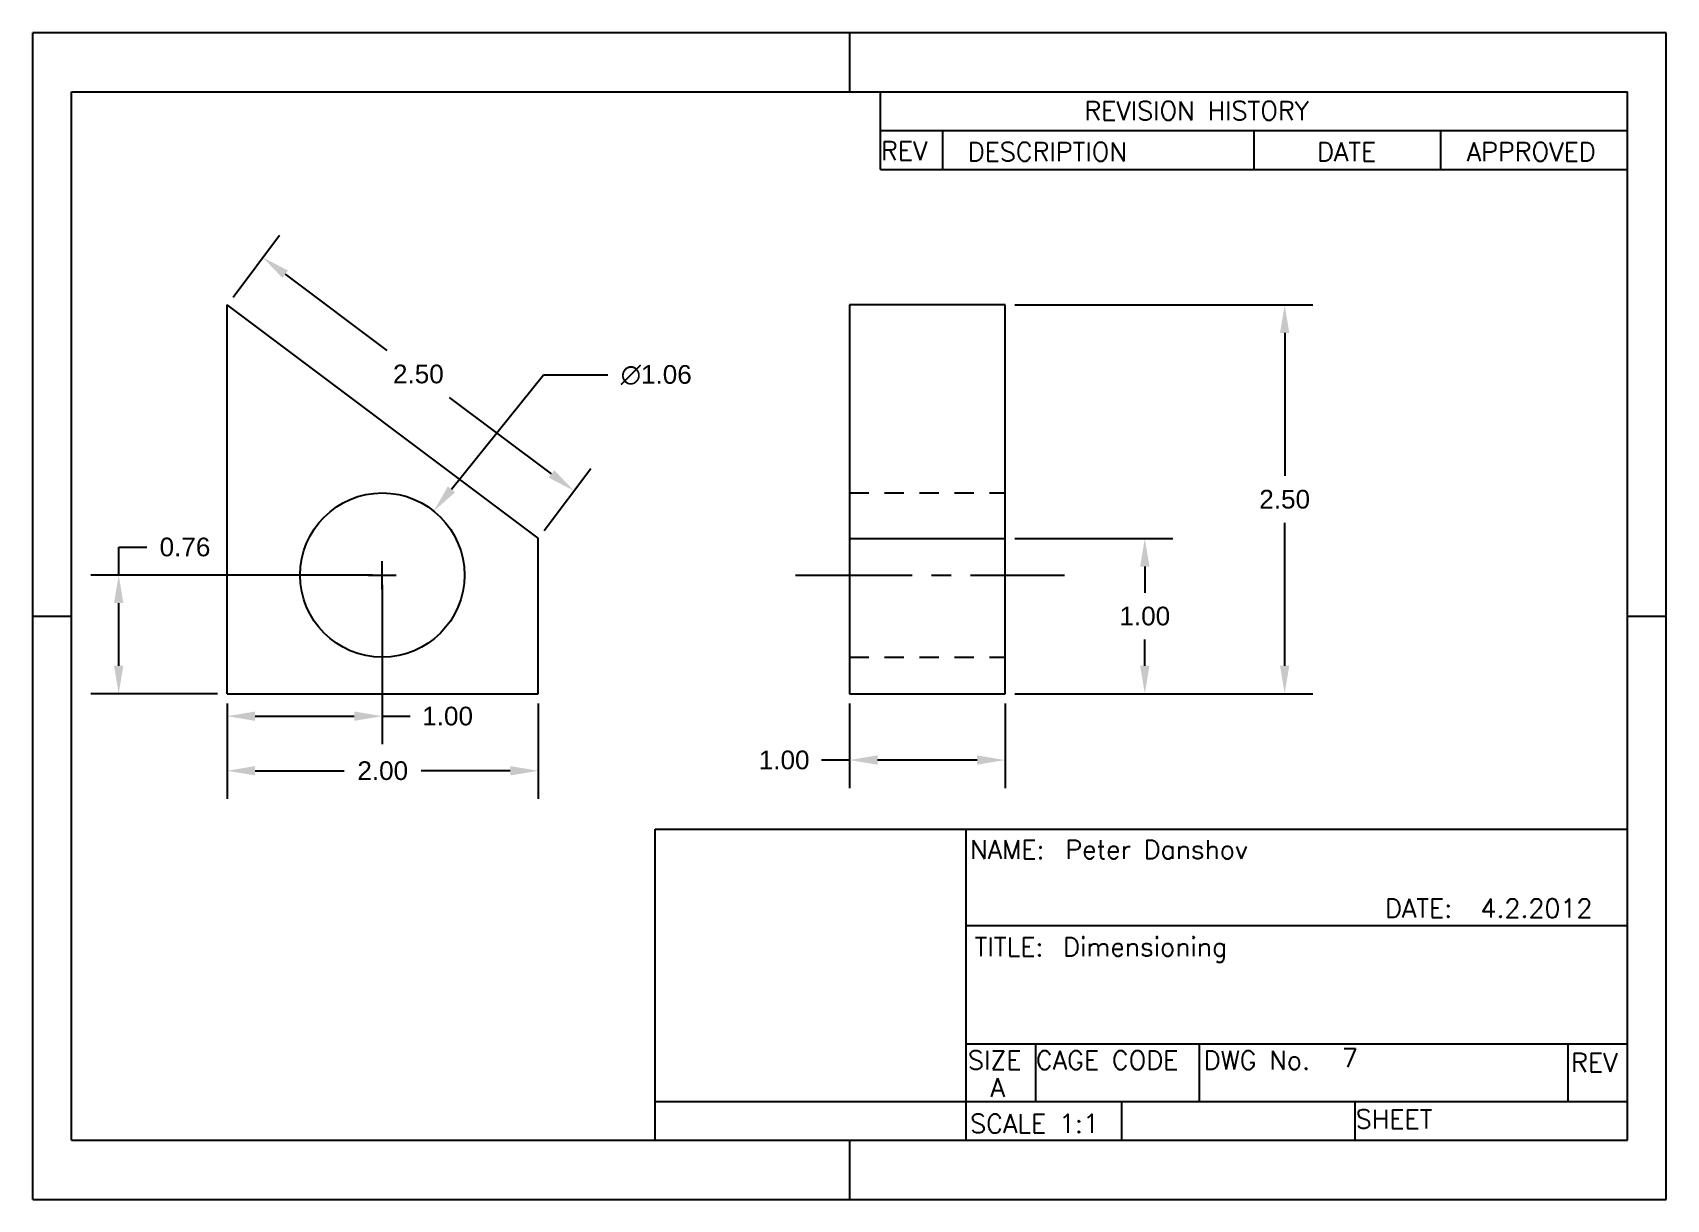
# Model space of a CAD drawing. Header units: inches. Extents: x 0.8 to 11.2, y 0.2 to 7.8.
import ezdxf

# ---------------------------------------------------------------- set-up
doc = ezdxf.new("R2010")
doc.units = ezdxf.units.IN
doc.header["$MEASUREMENT"] = 0
doc.linetypes.add('CENTER2', pattern=[1.125, 0.75, -0.125, 0.125, -0.125])
doc.linetypes.add('HIDDEN2', pattern=[0.1875, 0.125, -0.0625])
doc.layers.add('Center', color=7, linetype='CENTER2')
doc.layers.add('Hidden', color=7, linetype='HIDDEN2')
doc.styles.add('ROMANS', font='romans.shx')
doc.styles.get("Standard").update_dxf_attribs({"font": 'arial.ttf'})
doc.dimstyles.get("Standard").update_dxf_attribs({"dimtxt": 0.12, "dimasz": 0.18, "dimexe": 0.18, "dimexo": 0.0625, "dimgap": 0.09, "dimtad": 0, "dimtih": 1, "dimtoh": 1, "dimzin": 0, "dimdsep": 46, "dimtxsty": 'Standard', "dimcen": 0.09, "dimadec": 0, "dimazin": 0, "dimtfac": 1, "dimtofl": 0, "dimtmove": 0, "dimatfit": 3, "dimfxl": 0, "dimtolj": 1, "dimtzin": 0, "dimarcsym": 0})

# ---------------------------------------------------------------- blocks, each defined once
blk = doc.blocks.new('*D2')
at = {"color": 0, "lineweight": -2, "transparency": 16777216}
for p, q in [((2, 3.438), (2, 2.825)), ((4, 3.438), (4, 2.825)), ((2.18, 3.005), (2.753, 3.005)), ((3.82, 3.005), (3.247, 3.005))]:
    blk.add_line(p, q, dxfattribs=at)
at = {"color": 0, "transparency": 16777216}
for points in [[(2.18, 3.035), (2.18, 2.975), (2, 3.005)], [(3.82, 3.035), (3.82, 2.975), (4, 3.005)]]:
    blk.add_solid(points, dxfattribs=at)
at = {"layer": 'Defpoints', "color": 0, "transparency": 16777216}
for p in [(2, 3.5), (4, 3.5), (4, 3.005)]:
    blk.add_point(p, dxfattribs=at)
at = {"color": 0, "transparency": 16777216, "insert": (3, 3.005), "char_height": 0.12, "attachment_point": 5}
blk.add_mtext('\\A1;2.00', dxfattribs=at)
blk = doc.blocks.new('*D3')
at = {"color": 0, "lineweight": -2, "transparency": 16777216}
for p, q in [((7.062, 6), (8.977, 6)), ((8.797, 5.82), (8.797, 4.901)), ((8.797, 3.68), (8.797, 4.599)), ((7.062, 3.5), (8.977, 3.5))]:
    blk.add_line(p, q, dxfattribs=at)
at = {"color": 0, "transparency": 16777216}
for points in [[(8.767, 5.82), (8.827, 5.82), (8.797, 6)], [(8.767, 3.68), (8.827, 3.68), (8.797, 3.5)]]:
    blk.add_solid(points, dxfattribs=at)
at = {"layer": 'Defpoints', "color": 0, "transparency": 16777216}
for p in [(7, 6), (8.797, 6), (7, 3.5)]:
    blk.add_point(p, dxfattribs=at)
at = {"color": 0, "transparency": 16777216, "insert": (8.797, 4.75), "char_height": 0.12, "attachment_point": 5}
blk.add_mtext('\\A1;2.50', dxfattribs=at)
blk = doc.blocks.new('*D4')
at = {"color": 0, "lineweight": -2, "transparency": 16777216}
for p, q in [((7.062, 4.498), (8.078, 4.498)), ((7.898, 4.318), (7.898, 4.15)), ((7.898, 3.68), (7.898, 3.848)), ((7.062, 3.5), (8.078, 3.5))]:
    blk.add_line(p, q, dxfattribs=at)
at = {"color": 0, "transparency": 16777216}
for points in [[(7.868, 4.318), (7.928, 4.318), (7.898, 4.498)], [(7.868, 3.68), (7.928, 3.68), (7.898, 3.5)]]:
    blk.add_solid(points, dxfattribs=at)
at = {"layer": 'Defpoints', "color": 0, "transparency": 16777216}
for p in [(7, 4.498), (7.898, 4.498), (7, 3.5)]:
    blk.add_point(p, dxfattribs=at)
at = {"color": 0, "transparency": 16777216, "insert": (7.898, 3.999), "char_height": 0.12, "attachment_point": 5}
blk.add_mtext('\\A1;1.00', dxfattribs=at)
blk = doc.blocks.new('*D7')
at = {"color": 0, "lineweight": -2, "transparency": 16777216}
for p, q in [((2.038, 6.05), (2.337, 6.449)), ((2.373, 6.197), (3.027, 5.706)), ((4.085, 4.913), (3.43, 5.404)), ((4.037, 4.55), (4.337, 4.949))]:
    blk.add_line(p, q, dxfattribs=at)
at = {"color": 0, "transparency": 16777216}
for points in [[(2.391, 6.221), (2.355, 6.173), (2.229, 6.305)], [(4.103, 4.937), (4.067, 4.889), (4.229, 4.805)]]:
    blk.add_solid(points, dxfattribs=at)
at = {"layer": 'Defpoints', "color": 0, "transparency": 16777216}
for p in [(2.229, 6.305), (2, 6), (4, 4.5)]:
    blk.add_point(p, dxfattribs=at)
at = {"color": 0, "transparency": 16777216, "insert": (3.229, 5.555), "char_height": 0.12, "attachment_point": 5}
blk.add_mtext('\\A1;2.50', dxfattribs=at)
blk = doc.blocks.new('*D8')
at = {"color": 0, "lineweight": -2, "transparency": 16777216}
for p, q in [((4.034, 5.549), (3.441, 4.814)), ((4.447, 5.549), (4.034, 5.549)), ((2.997, 4.173), (2.997, 4.353)), ((2.907, 4.263), (3.087, 4.263))]:
    blk.add_line(p, q, dxfattribs=at)
at = {"color": 0, "transparency": 16777216}
blk.add_solid([(3.418, 4.833), (3.465, 4.795), (3.328, 4.674)], dxfattribs=at)
at = {"layer": 'Defpoints', "color": 0, "transparency": 16777216}
for p in [(3.328, 4.674), (2.665, 3.852)]:
    blk.add_point(p, dxfattribs=at)
at = {"color": 0, "transparency": 16777216, "insert": (4.758, 5.549), "char_height": 0.12, "attachment_point": 5}
blk.add_mtext('\\A1;∅1.06', dxfattribs=at)
blk = doc.blocks.new('*D9')
at = {"color": 0, "lineweight": -2, "transparency": 16777216}
for p, q in [((6, 3.438), (6, 2.894)), ((7, 3.438), (7, 2.894)), ((6, 3.074), (5.82, 3.074)), ((6.82, 3.074), (6.18, 3.074))]:
    blk.add_line(p, q, dxfattribs=at)
at = {"color": 0, "transparency": 16777216}
for points in [[(6.18, 3.104), (6.18, 3.044), (6, 3.074)], [(6.82, 3.104), (6.82, 3.044), (7, 3.074)]]:
    blk.add_solid(points, dxfattribs=at)
at = {"layer": 'Defpoints', "color": 0, "transparency": 16777216}
for p in [(6, 3.5), (7, 3.5), (6, 3.074)]:
    blk.add_point(p, dxfattribs=at)
at = {"color": 0, "transparency": 16777216, "insert": (5.58, 3.074), "char_height": 0.12, "attachment_point": 5}
blk.add_mtext('\\A1;1.00', dxfattribs=at)
blk = doc.blocks.new('*D10')
at = {"color": 0, "lineweight": -2, "transparency": 16777216}
for p, q in [((2.997, 4.201), (2.997, 3.176)), ((2, 3.438), (2, 3.176)), ((2.18, 3.356), (2.817, 3.356)), ((2.997, 3.356), (3.177, 3.356))]:
    blk.add_line(p, q, dxfattribs=at)
at = {"color": 0, "transparency": 16777216}
for points in [[(2.18, 3.386), (2.18, 3.326), (2, 3.356)], [(2.817, 3.386), (2.817, 3.326), (2.997, 3.356)]]:
    blk.add_solid(points, dxfattribs=at)
at = {"layer": 'Defpoints', "color": 0, "transparency": 16777216}
for p in [(2.997, 4.263), (2, 3.5), (2.997, 3.356)]:
    blk.add_point(p, dxfattribs=at)
at = {"color": 0, "transparency": 16777216, "insert": (3.417, 3.356), "char_height": 0.12, "attachment_point": 5}
blk.add_mtext('\\A1;1.00', dxfattribs=at)
blk = doc.blocks.new('*D11')
at = {"color": 0, "lineweight": -2, "transparency": 16777216}
for p, q in [((1.303, 4.263), (1.303, 4.443)), ((1.303, 4.443), (1.483, 4.443)), ((2.934, 4.263), (1.123, 4.263)), ((1.303, 3.68), (1.303, 4.083)), ((1.938, 3.5), (1.123, 3.5))]:
    blk.add_line(p, q, dxfattribs=at)
at = {"color": 0, "transparency": 16777216}
for points in [[(1.273, 4.083), (1.333, 4.083), (1.303, 4.263)], [(1.273, 3.68), (1.333, 3.68), (1.303, 3.5)]]:
    blk.add_solid(points, dxfattribs=at)
at = {"layer": 'Defpoints', "color": 0, "transparency": 16777216}
for p in [(1.303, 4.263), (2.997, 4.263), (2, 3.5)]:
    blk.add_point(p, dxfattribs=at)
at = {"color": 0, "transparency": 16777216, "insert": (1.729, 4.443), "char_height": 0.12, "attachment_point": 5}
blk.add_mtext('\\A1;0.76', dxfattribs=at)

msp = doc.modelspace()

# ---------------------------------------------------------------- linework, layer by layer
for p, q in [((0.75, 0.25), (0.75, 7.75)), ((0.75, 7.75), (11.25, 7.75)), ((6, 7.75), (6, 7.37)), ((11.25, 0.25), (11.25, 7.75)), ((1, 0.63), (1, 7.37)), ((1, 7.37), (11, 7.37)), ((6.2, 6.87), (6.2, 7.37)), ((11, 0.63), (11, 7.37)), ((6.2, 7.12), (11, 7.12)), ((6.6, 6.87), (6.6, 7.12)), ((8.6, 6.87), (8.6, 7.12)), ((9.8, 6.87), (9.8, 7.12)), ((6.2, 6.87), (11, 6.87)), ((2, 3.5), (2, 6)), ((4, 4.5), (2, 6)), ((7, 6), (6, 6)), ((6, 6), (6, 3.5)), ((7, 3.5), (7, 6)), ((4, 3.5), (4, 4.5)), ((6, 4.499), (7, 4.498)), ((0.75, 4), (1, 4)), ((11, 4), (11.25, 4)), ((2, 3.5), (4, 3.5)), ((6, 3.5), (7, 3.5)), ((4.75, 2.63), (11, 2.63)), ((4.75, 0.63), (4.75, 2.63)), ((6.75, 0.63), (6.75, 2.63)), ((6.75, 2.01), (11, 2.01)), ((6.75, 1.25), (11, 1.25)), ((7.198, 0.885), (7.198, 1.255)), ((8.25, 0.88), (8.25, 1.25)), ((10.62, 0.88), (10.62, 1.25)), ((4.75, 0.88), (11, 0.88)), ((7.75, 0.63), (7.75, 0.88)), ((9.25, 0.63), (9.25, 0.88)), ((1, 0.63), (11, 0.63)), ((6, 0.63), (6, 0.25)), ((0.75, 0.25), (11.25, 0.25))]:
    msp.add_line(p, q)
msp.add_circle((2.997, 4.263), 0.528)
at = {"layer": 'Center'}
msp.add_line((5.653, 4.263), (7.382, 4.263), dxfattribs=at)
at = {"layer": 'Hidden'}
for p, q in [((6, 4.791), (7, 4.791)), ((6, 3.735), (7, 3.735))]:
    msp.add_line(p, q, dxfattribs=at)

# ---------------------------------------------------------------- texts
at = {"style": 'ROMANS'}
for s, p in [('REVISION HISTORY', (7.509, 7.188)), ('REV', (6.202, 6.931)), ('DESCRIPTION', (6.76, 6.925)), ('DATE', (9.005, 6.925)), ('APPROVED', (9.967, 6.925)), ('NAME:', (6.775, 2.439)), ('Peter Danshov', (7.387, 2.439)), ('DATE:', (9.442, 2.061)), ('4.2.2012', (10.055, 2.061)), ('TITLE:', (6.804, 1.813)), ('Dimensioning', (7.373, 1.813)), ('SIZE', (6.761, 1.085)), ('CAGE CODE', (7.198, 1.085)), ('DWG No.', (8.276, 1.085)), ('7', (9.165, 1.099)), ('REV', (10.638, 1.07)), ('A', (6.906, 0.91)), ('SCALE 1:1', (6.775, 0.677)), ('SHEET', (9.253, 0.706))]:
    msp.add_text(s, height=0.12, dxfattribs=at).set_placement(p)

# ---------------------------------------------------------------- dimensions: what is measured, and where the dimension line sits
dim = msp.add_aligned_dim(p1=(4, 4.5), p2=(2, 6), distance=-0.381, dimstyle='Standard')
dim.commit()
dim.dimension.update_dxf_attribs({"geometry": '*D7', "text_midpoint": (3.229, 5.555)})
for base, p1, p2, picture, middle in [((8.797, 6), (7, 3.5), (7, 6), '*D3', (8.797, 4.75)), ((1.303, 4.263), (2, 3.5), (2.997, 4.263), '*D11', (1.729, 4.443)), ((7.898, 4.498), (7, 3.5), (7, 4.498), '*D4', (7.898, 3.999))]:
    dim = msp.add_linear_dim(base=base, p1=p1, p2=p2, angle=90, dimstyle='Standard')
    dim.commit()
    dim.dimension.update_dxf_attribs({"geometry": picture, "text_midpoint": middle})
dim = msp.add_diameter_dim_2p(p1=(2.665, 3.852), p2=(3.328, 4.674), dimstyle='Standard')
dim.commit()
dim.dimension.update_dxf_attribs({"geometry": '*D8', "text_midpoint": (4.758, 5.549), "dimtype": 163})
for base, p1, p2, picture, middle in [((2.997, 3.356), (2, 3.5), (2.997, 4.263), '*D10', (3.417, 3.356)), ((4, 3.005), (2, 3.5), (4, 3.5), '*D2', (3, 3.005)), ((6, 3.074), (7, 3.5), (6, 3.5), '*D9', (5.58, 3.074))]:
    dim = msp.add_linear_dim(base=base, p1=p1, p2=p2, dimstyle='Standard')
    dim.commit()
    dim.dimension.update_dxf_attribs({"geometry": picture, "text_midpoint": middle})

doc.saveas('drawing.dxf')
